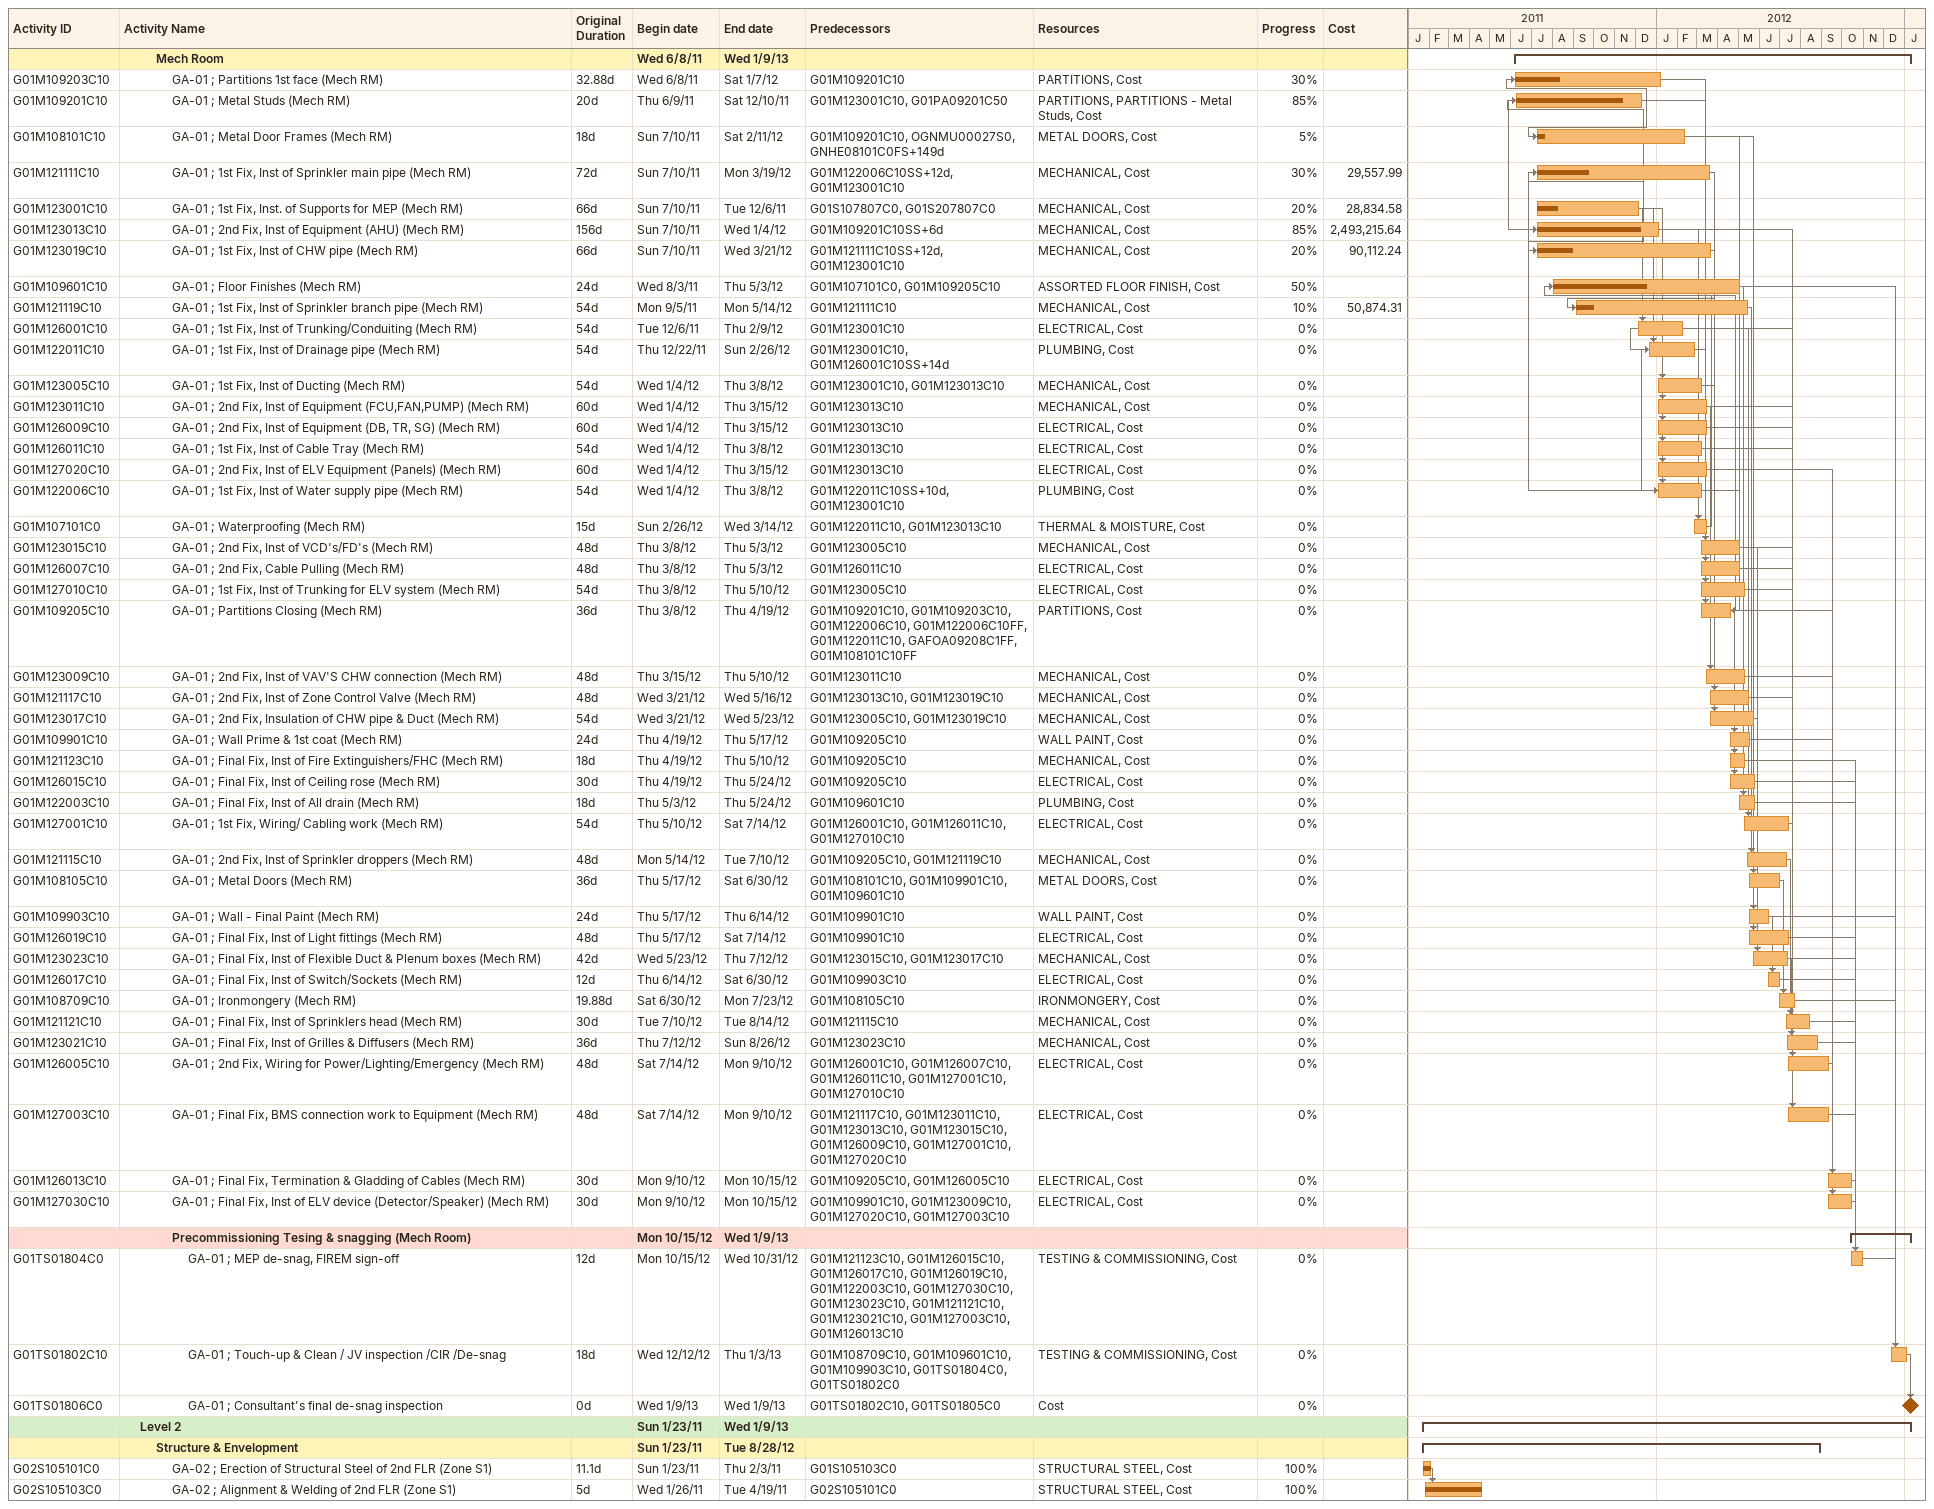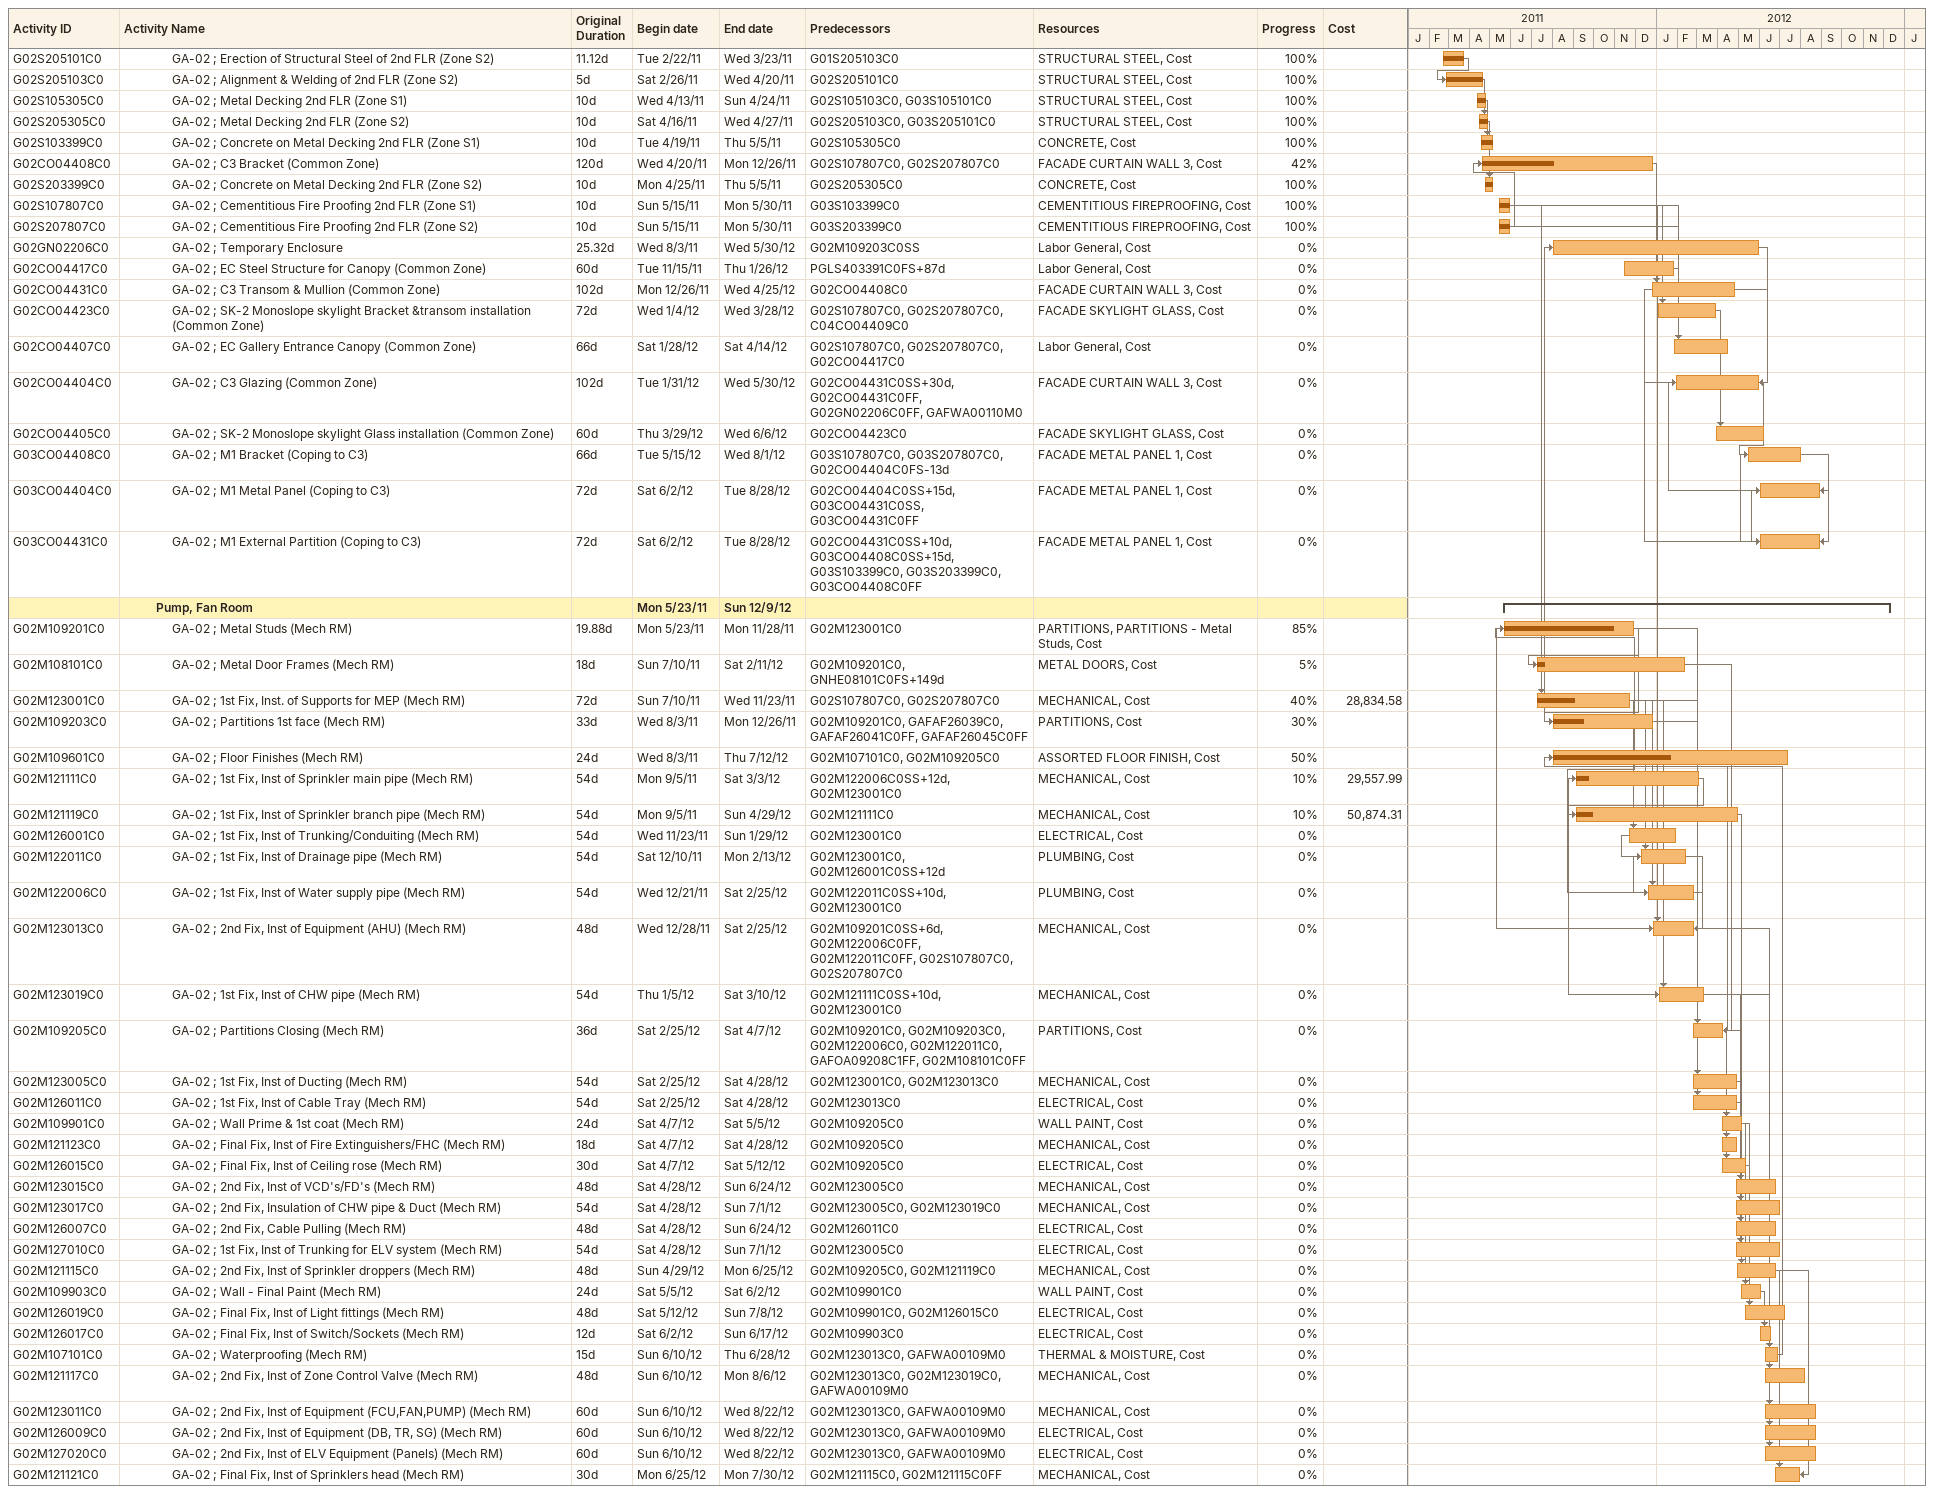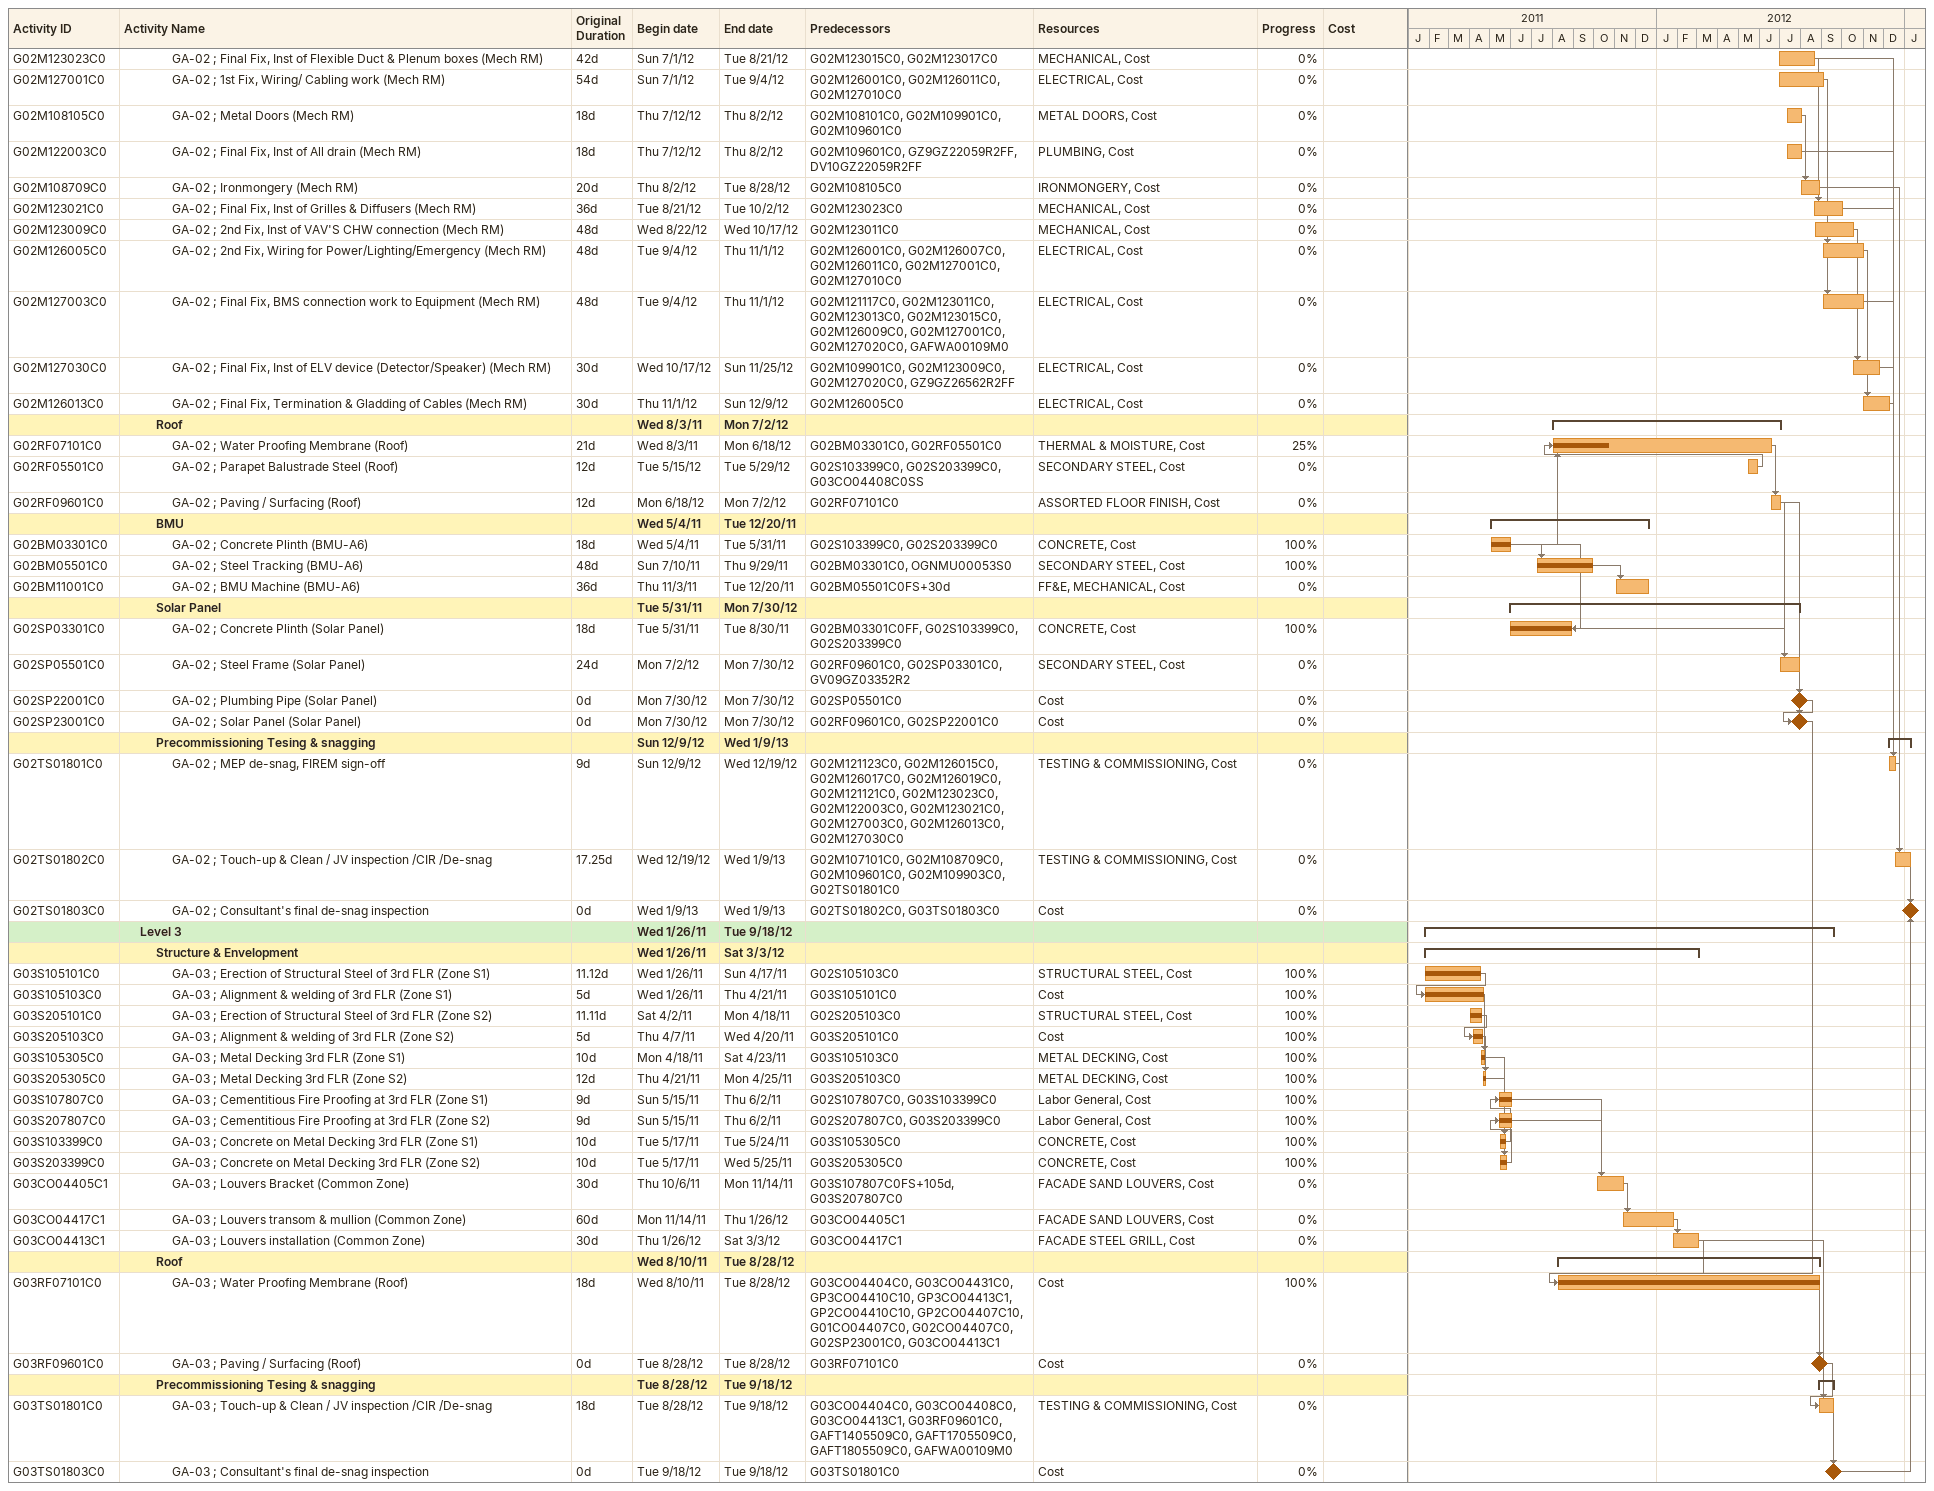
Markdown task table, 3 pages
| ID | Level | Task | Original duration | Start | Finish | Predecessors | Resources | % complete | Cost |
|---|---|---|---|---|---|---|---|---|---|
|  | 3 | **Mech Room** |  | 2011-06-08 | 2013-01-09 |  |  |  |  |
| G01M109203C10 | 4 | GA-01 ; Partitions 1st face (Mech RM) | 32.88d | 2011-06-08 | 2012-01-07 | G01M109201C10 | PARTITIONS, Cost | 30 |  |
| G01M109201C10 | 4 | GA-01 ; Metal Studs (Mech RM) | 20d | 2011-06-09 | 2011-12-10 | G01M123001C10, G01PA09201C50 | PARTITIONS, PARTITIONS - Metal Studs, Cost | 85 |  |
| G01M108101C10 | 4 | GA-01 ; Metal Door Frames (Mech RM) | 18d | 2011-07-10 | 2012-02-11 | G01M109201C10, OGNMU00027S0, GNHE08101C0FS+149d | METAL DOORS, Cost | 5 |  |
| G01M121111C10 | 4 | GA-01 ; 1st Fix, Inst of Sprinkler main pipe (Mech RM) | 72d | 2011-07-10 | 2012-03-19 | G01M122006C10SS+12d, G01M123001C10 | MECHANICAL, Cost | 30 | 29557.99 |
| G01M123001C10 | 4 | GA-01 ; 1st Fix, Inst. of Supports for MEP (Mech RM) | 66d | 2011-07-10 | 2011-12-06 | G01S107807C0, G01S207807C0 | MECHANICAL, Cost | 20 | 28834.58 |
| G01M123013C10 | 4 | GA-01 ; 2nd Fix, Inst of Equipment (AHU) (Mech RM) | 156d | 2011-07-10 | 2012-01-04 | G01M109201C10SS+6d | MECHANICAL, Cost | 85 | 2493215.64 |
| G01M123019C10 | 4 | GA-01 ; 1st Fix, Inst of CHW pipe (Mech RM) | 66d | 2011-07-10 | 2012-03-21 | G01M121111C10SS+12d, G01M123001C10 | MECHANICAL, Cost | 20 | 90112.24 |
| G01M109601C10 | 4 | GA-01 ; Floor Finishes (Mech RM) | 24d | 2011-08-03 | 2012-05-03 | G01M107101C0, G01M109205C10 | ASSORTED FLOOR FINISH, Cost | 50 |  |
| G01M121119C10 | 4 | GA-01 ; 1st Fix, Inst of Sprinkler branch pipe (Mech RM) | 54d | 2011-09-05 | 2012-05-14 | G01M121111C10 | MECHANICAL, Cost | 10 | 50874.31 |
| G01M126001C10 | 4 | GA-01 ; 1st Fix, Inst of Trunking/Conduiting (Mech RM) | 54d | 2011-12-06 | 2012-02-09 | G01M123001C10 | ELECTRICAL, Cost | 0 |  |
| G01M122011C10 | 4 | GA-01 ; 1st Fix, Inst of Drainage pipe (Mech RM) | 54d | 2011-12-22 | 2012-02-26 | G01M123001C10, G01M126001C10SS+14d | PLUMBING, Cost | 0 |  |
| G01M123005C10 | 4 | GA-01 ; 1st Fix, Inst of Ducting (Mech RM) | 54d | 2012-01-04 | 2012-03-08 | G01M123001C10, G01M123013C10 | MECHANICAL, Cost | 0 |  |
| G01M123011C10 | 4 | GA-01 ; 2nd Fix, Inst of Equipment (FCU,FAN,PUMP) (Mech RM) | 60d | 2012-01-04 | 2012-03-15 | G01M123013C10 | MECHANICAL, Cost | 0 |  |
| G01M126009C10 | 4 | GA-01 ; 2nd Fix, Inst of Equipment (DB, TR, SG) (Mech RM) | 60d | 2012-01-04 | 2012-03-15 | G01M123013C10 | ELECTRICAL, Cost | 0 |  |
| G01M126011C10 | 4 | GA-01 ; 1st Fix, Inst of Cable Tray (Mech RM) | 54d | 2012-01-04 | 2012-03-08 | G01M123013C10 | ELECTRICAL, Cost | 0 |  |
| G01M127020C10 | 4 | GA-01 ; 2nd Fix, Inst of ELV Equipment (Panels) (Mech RM) | 60d | 2012-01-04 | 2012-03-15 | G01M123013C10 | ELECTRICAL, Cost | 0 |  |
| G01M122006C10 | 4 | GA-01 ; 1st Fix, Inst of Water supply pipe (Mech RM) | 54d | 2012-01-04 | 2012-03-08 | G01M122011C10SS+10d, G01M123001C10 | PLUMBING, Cost | 0 |  |
| G01M107101C0 | 4 | GA-01 ; Waterproofing (Mech RM) | 15d | 2012-02-26 | 2012-03-14 | G01M122011C10, G01M123013C10 | THERMAL & MOISTURE, Cost | 0 |  |
| G01M123015C10 | 4 | GA-01 ; 2nd Fix, Inst of VCD's/FD's (Mech RM) | 48d | 2012-03-08 | 2012-05-03 | G01M123005C10 | MECHANICAL, Cost | 0 |  |
| G01M126007C10 | 4 | GA-01 ; 2nd Fix, Cable Pulling (Mech RM) | 48d | 2012-03-08 | 2012-05-03 | G01M126011C10 | ELECTRICAL, Cost | 0 |  |
| G01M127010C10 | 4 | GA-01 ; 1st Fix, Inst of Trunking for ELV system (Mech RM) | 54d | 2012-03-08 | 2012-05-10 | G01M123005C10 | ELECTRICAL, Cost | 0 |  |
| G01M109205C10 | 4 | GA-01 ; Partitions Closing (Mech RM) | 36d | 2012-03-08 | 2012-04-19 | G01M109201C10, G01M109203C10, G01M122006C10, G01M122006C10FF, G01M122011C10, GAFOA09208C1FF, G01M108101C10FF | PARTITIONS, Cost | 0 |  |
| G01M123009C10 | 4 | GA-01 ; 2nd Fix, Inst of VAV'S CHW connection (Mech RM) | 48d | 2012-03-15 | 2012-05-10 | G01M123011C10 | MECHANICAL, Cost | 0 |  |
| G01M121117C10 | 4 | GA-01 ; 2nd Fix, Inst of Zone Control Valve (Mech RM) | 48d | 2012-03-21 | 2012-05-16 | G01M123013C10, G01M123019C10 | MECHANICAL, Cost | 0 |  |
| G01M123017C10 | 4 | GA-01 ; 2nd Fix, Insulation of CHW pipe & Duct (Mech RM) | 54d | 2012-03-21 | 2012-05-23 | G01M123005C10, G01M123019C10 | MECHANICAL, Cost | 0 |  |
| G01M109901C10 | 4 | GA-01 ; Wall Prime & 1st coat (Mech RM) | 24d | 2012-04-19 | 2012-05-17 | G01M109205C10 | WALL PAINT, Cost | 0 |  |
| G01M121123C10 | 4 | GA-01 ; Final Fix, Inst of Fire Extinguishers/FHC (Mech RM) | 18d | 2012-04-19 | 2012-05-10 | G01M109205C10 | MECHANICAL, Cost | 0 |  |
| G01M126015C10 | 4 | GA-01 ; Final Fix, Inst of Ceiling rose (Mech RM) | 30d | 2012-04-19 | 2012-05-24 | G01M109205C10 | ELECTRICAL, Cost | 0 |  |
| G01M122003C10 | 4 | GA-01 ; Final Fix, Inst of All drain (Mech RM) | 18d | 2012-05-03 | 2012-05-24 | G01M109601C10 | PLUMBING, Cost | 0 |  |
| G01M127001C10 | 4 | GA-01 ; 1st Fix, Wiring/ Cabling work (Mech RM) | 54d | 2012-05-10 | 2012-07-14 | G01M126001C10, G01M126011C10, G01M127010C10 | ELECTRICAL, Cost | 0 |  |
| G01M121115C10 | 4 | GA-01 ; 2nd Fix, Inst of Sprinkler droppers (Mech RM) | 48d | 2012-05-14 | 2012-07-10 | G01M109205C10, G01M121119C10 | MECHANICAL, Cost | 0 |  |
| G01M108105C10 | 4 | GA-01 ; Metal Doors (Mech RM) | 36d | 2012-05-17 | 2012-06-30 | G01M108101C10, G01M109901C10, G01M109601C10 | METAL DOORS, Cost | 0 |  |
| G01M109903C10 | 4 | GA-01 ; Wall - Final Paint (Mech RM) | 24d | 2012-05-17 | 2012-06-14 | G01M109901C10 | WALL PAINT, Cost | 0 |  |
| G01M126019C10 | 4 | GA-01 ; Final Fix, Inst of Light fittings (Mech RM) | 48d | 2012-05-17 | 2012-07-14 | G01M109901C10 | ELECTRICAL, Cost | 0 |  |
| G01M123023C10 | 4 | GA-01 ; Final Fix, Inst of Flexible Duct & Plenum boxes (Mech RM) | 42d | 2012-05-23 | 2012-07-12 | G01M123015C10, G01M123017C10 | MECHANICAL, Cost | 0 |  |
| G01M126017C10 | 4 | GA-01 ; Final Fix, Inst of Switch/Sockets (Mech RM) | 12d | 2012-06-14 | 2012-06-30 | G01M109903C10 | ELECTRICAL, Cost | 0 |  |
| G01M108709C10 | 4 | GA-01 ; Ironmongery (Mech RM) | 19.88d | 2012-06-30 | 2012-07-23 | G01M108105C10 | IRONMONGERY, Cost | 0 |  |
| G01M121121C10 | 4 | GA-01 ; Final Fix, Inst of Sprinklers head (Mech RM) | 30d | 2012-07-10 | 2012-08-14 | G01M121115C10 | MECHANICAL, Cost | 0 |  |
| G01M123021C10 | 4 | GA-01 ; Final Fix, Inst of Grilles & Diffusers (Mech RM) | 36d | 2012-07-12 | 2012-08-26 | G01M123023C10 | MECHANICAL, Cost | 0 |  |
| G01M126005C10 | 4 | GA-01 ; 2nd Fix, Wiring for Power/Lighting/Emergency (Mech RM) | 48d | 2012-07-14 | 2012-09-10 | G01M126001C10, G01M126007C10, G01M126011C10, G01M127001C10, G01M127010C10 | ELECTRICAL, Cost | 0 |  |
| G01M127003C10 | 4 | GA-01 ; Final Fix, BMS connection work to Equipment (Mech RM) | 48d | 2012-07-14 | 2012-09-10 | G01M121117C10, G01M123011C10, G01M123013C10, G01M123015C10, G01M126009C10, G01M127001C10, G01M127020C10 | ELECTRICAL, Cost | 0 |  |
| G01M126013C10 | 4 | GA-01 ; Final Fix, Termination & Gladding of Cables (Mech RM) | 30d | 2012-09-10 | 2012-10-15 | G01M109205C10, G01M126005C10 | ELECTRICAL, Cost | 0 |  |
| G01M127030C10 | 4 | GA-01 ; Final Fix, Inst of ELV device (Detector/Speaker) (Mech RM) | 30d | 2012-09-10 | 2012-10-15 | G01M109901C10, G01M123009C10, G01M127020C10, G01M127003C10 | ELECTRICAL, Cost | 0 |  |
|  | 4 | **Precommissioning Tesing & snagging (Mech Room)** |  | 2012-10-15 | 2013-01-09 |  |  |  |  |
| G01TS01804C0 | 5 | GA-01 ; MEP de-snag, FIREM sign-off | 12d | 2012-10-15 | 2012-10-31 | G01M121123C10, G01M126015C10, G01M126017C10, G01M126019C10, G01M122003C10, G01M127030C10, G01M123023C10, G01M121121C10, G01M123021C10, G01M127003C10, G01M126013C10 | TESTING & COMMISSIONING, Cost | 0 |  |
| G01TS01802C10 | 5 | GA-01 ; Touch-up & Clean / JV inspection /CIR /De-snag | 18d | 2012-12-12 | 2013-01-03 | G01M108709C10, G01M109601C10, G01M109903C10, G01TS01804C0, G01TS01802C0 | TESTING & COMMISSIONING, Cost | 0 |  |
| G01TS01806C0 | 5 | GA-01 ; Consultant's final de-snag inspection | 0d | 2013-01-09 | 2013-01-09 | G01TS01802C10, G01TS01805C0 | Cost | 0 |  |
|  | 2 | **Level 2** |  | 2011-01-23 | 2013-01-09 |  |  |  |  |
|  | 3 | **Structure & Envelopment** |  | 2011-01-23 | 2012-08-28 |  |  |  |  |
| G02S105101C0 | 4 | GA-02 ; Erection of Structural Steel of 2nd FLR (Zone S1) | 11.1d | 2011-01-23 | 2011-02-03 | G01S105103C0 | STRUCTURAL STEEL, Cost | 100 |  |
| G02S105103C0 | 4 | GA-02 ; Alignment & Welding of 2nd FLR (Zone S1) | 5d | 2011-01-26 | 2011-04-19 | G02S105101C0 | STRUCTURAL STEEL, Cost | 100 |  |
| G02S205101C0 | 4 | GA-02 ; Erection of Structural Steel of 2nd FLR (Zone S2) | 11.12d | 2011-02-22 | 2011-03-23 | G01S205103C0 | STRUCTURAL STEEL, Cost | 100 |  |
| G02S205103C0 | 4 | GA-02 ; Alignment & Welding of 2nd FLR (Zone S2) | 5d | 2011-02-26 | 2011-04-20 | G02S205101C0 | STRUCTURAL STEEL, Cost | 100 |  |
| G02S105305C0 | 4 | GA-02 ; Metal Decking 2nd FLR (Zone S1) | 10d | 2011-04-13 | 2011-04-24 | G02S105103C0, G03S105101C0 | STRUCTURAL STEEL, Cost | 100 |  |
| G02S205305C0 | 4 | GA-02 ; Metal Decking 2nd FLR (Zone S2) | 10d | 2011-04-16 | 2011-04-27 | G02S205103C0, G03S205101C0 | STRUCTURAL STEEL, Cost | 100 |  |
| G02S103399C0 | 4 | GA-02 ; Concrete on Metal Decking 2nd FLR (Zone S1) | 10d | 2011-04-19 | 2011-05-05 | G02S105305C0 | CONCRETE, Cost | 100 |  |
| G02CO04408C0 | 4 | GA-02 ; C3 Bracket (Common Zone) | 120d | 2011-04-20 | 2011-12-26 | G02S107807C0, G02S207807C0 | FACADE CURTAIN WALL 3, Cost | 42 |  |
| G02S203399C0 | 4 | GA-02 ; Concrete on Metal Decking 2nd FLR (Zone S2) | 10d | 2011-04-25 | 2011-05-05 | G02S205305C0 | CONCRETE, Cost | 100 |  |
| G02S107807C0 | 4 | GA-02 ; Cementitious Fire Proofing 2nd FLR (Zone S1) | 10d | 2011-05-15 | 2011-05-30 | G03S103399C0 | CEMENTITIOUS FIREPROOFING, Cost | 100 |  |
| G02S207807C0 | 4 | GA-02 ; Cementitious Fire Proofing 2nd FLR (Zone S2) | 10d | 2011-05-15 | 2011-05-30 | G03S203399C0 | CEMENTITIOUS FIREPROOFING, Cost | 100 |  |
| G02GN02206C0 | 4 | GA-02 ; Temporary Enclosure | 25.32d | 2011-08-03 | 2012-05-30 | G02M109203C0SS | Labor General, Cost | 0 |  |
| G02CO04417C0 | 4 | GA-02 ; EC Steel Structure for Canopy (Common Zone) | 60d | 2011-11-15 | 2012-01-26 | PGLS403391C0FS+87d | Labor General, Cost | 0 |  |
| G02CO04431C0 | 4 | GA-02 ; C3 Transom & Mullion (Common Zone) | 102d | 2011-12-26 | 2012-04-25 | G02CO04408C0 | FACADE CURTAIN WALL 3, Cost | 0 |  |
| G02CO04423C0 | 4 | GA-02 ; SK-2 Monoslope skylight Bracket &transom installation (Common Zone) | 72d | 2012-01-04 | 2012-03-28 | G02S107807C0, G02S207807C0, C04CO04409C0 | FACADE SKYLIGHT GLASS, Cost | 0 |  |
| G02CO04407C0 | 4 | GA-02 ; EC Gallery Entrance Canopy (Common Zone) | 66d | 2012-01-28 | 2012-04-14 | G02S107807C0, G02S207807C0, G02CO04417C0 | Labor General, Cost | 0 |  |
| G02CO04404C0 | 4 | GA-02 ; C3 Glazing (Common Zone) | 102d | 2012-01-31 | 2012-05-30 | G02CO04431C0SS+30d, G02CO04431C0FF, G02GN02206C0FF, GAFWA00110M0 | FACADE CURTAIN WALL 3, Cost | 0 |  |
| G02CO04405C0 | 4 | GA-02 ; SK-2 Monoslope skylight Glass installation (Common Zone) | 60d | 2012-03-29 | 2012-06-06 | G02CO04423C0 | FACADE SKYLIGHT GLASS, Cost | 0 |  |
| G03CO04408C0 | 4 | GA-02 ; M1 Bracket (Coping to C3) | 66d | 2012-05-15 | 2012-08-01 | G03S107807C0, G03S207807C0, G02CO04404C0FS-13d | FACADE METAL PANEL 1, Cost | 0 |  |
| G03CO04404C0 | 4 | GA-02 ; M1 Metal Panel (Coping to C3) | 72d | 2012-06-02 | 2012-08-28 | G02CO04404C0SS+15d, G03CO04431C0SS, G03CO04431C0FF | FACADE METAL PANEL 1, Cost | 0 |  |
| G03CO04431C0 | 4 | GA-02 ; M1 External Partition (Coping to C3) | 72d | 2012-06-02 | 2012-08-28 | G02CO04431C0SS+10d, G03CO04408C0SS+15d, G03S103399C0, G03S203399C0, G03CO04408C0FF | FACADE METAL PANEL 1, Cost | 0 |  |
|  | 3 | **Pump, Fan Room** |  | 2011-05-23 | 2012-12-09 |  |  |  |  |
| G02M109201C0 | 4 | GA-02 ; Metal Studs (Mech RM) | 19.88d | 2011-05-23 | 2011-11-28 | G02M123001C0 | PARTITIONS, PARTITIONS - Metal Studs, Cost | 85 |  |
| G02M108101C0 | 4 | GA-02 ; Metal Door Frames (Mech RM) | 18d | 2011-07-10 | 2012-02-11 | G02M109201C0, GNHE08101C0FS+149d | METAL DOORS, Cost | 5 |  |
| G02M123001C0 | 4 | GA-02 ; 1st Fix, Inst. of Supports for MEP (Mech RM) | 72d | 2011-07-10 | 2011-11-23 | G02S107807C0, G02S207807C0 | MECHANICAL, Cost | 40 | 28834.58 |
| G02M109203C0 | 4 | GA-02 ; Partitions 1st face (Mech RM) | 33d | 2011-08-03 | 2011-12-26 | G02M109201C0, GAFAF26039C0, GAFAF26041C0FF, GAFAF26045C0FF | PARTITIONS, Cost | 30 |  |
| G02M109601C0 | 4 | GA-02 ; Floor Finishes (Mech RM) | 24d | 2011-08-03 | 2012-07-12 | G02M107101C0, G02M109205C0 | ASSORTED FLOOR FINISH, Cost | 50 |  |
| G02M121111C0 | 4 | GA-02 ; 1st Fix, Inst of Sprinkler main pipe (Mech RM) | 54d | 2011-09-05 | 2012-03-03 | G02M122006C0SS+12d, G02M123001C0 | MECHANICAL, Cost | 10 | 29557.99 |
| G02M121119C0 | 4 | GA-02 ; 1st Fix, Inst of Sprinkler branch pipe (Mech RM) | 54d | 2011-09-05 | 2012-04-29 | G02M121111C0 | MECHANICAL, Cost | 10 | 50874.31 |
| G02M126001C0 | 4 | GA-02 ; 1st Fix, Inst of Trunking/Conduiting (Mech RM) | 54d | 2011-11-23 | 2012-01-29 | G02M123001C0 | ELECTRICAL, Cost | 0 |  |
| G02M122011C0 | 4 | GA-02 ; 1st Fix, Inst of Drainage pipe (Mech RM) | 54d | 2011-12-10 | 2012-02-13 | G02M123001C0, G02M126001C0SS+12d | PLUMBING, Cost | 0 |  |
| G02M122006C0 | 4 | GA-02 ; 1st Fix, Inst of Water supply pipe (Mech RM) | 54d | 2011-12-21 | 2012-02-25 | G02M122011C0SS+10d, G02M123001C0 | PLUMBING, Cost | 0 |  |
| G02M123013C0 | 4 | GA-02 ; 2nd Fix, Inst of Equipment (AHU) (Mech RM) | 48d | 2011-12-28 | 2012-02-25 | G02M109201C0SS+6d, G02M122006C0FF, G02M122011C0FF, G02S107807C0, G02S207807C0 | MECHANICAL, Cost | 0 |  |
| G02M123019C0 | 4 | GA-02 ; 1st Fix, Inst of CHW pipe (Mech RM) | 54d | 2012-01-05 | 2012-03-10 | G02M121111C0SS+10d, G02M123001C0 | MECHANICAL, Cost | 0 |  |
| G02M109205C0 | 4 | GA-02 ; Partitions Closing (Mech RM) | 36d | 2012-02-25 | 2012-04-07 | G02M109201C0, G02M109203C0, G02M122006C0, G02M122011C0, GAFOA09208C1FF, G02M108101C0FF | PARTITIONS, Cost | 0 |  |
| G02M123005C0 | 4 | GA-02 ; 1st Fix, Inst of Ducting (Mech RM) | 54d | 2012-02-25 | 2012-04-28 | G02M123001C0, G02M123013C0 | MECHANICAL, Cost | 0 |  |
| G02M126011C0 | 4 | GA-02 ; 1st Fix, Inst of Cable Tray (Mech RM) | 54d | 2012-02-25 | 2012-04-28 | G02M123013C0 | ELECTRICAL, Cost | 0 |  |
| G02M109901C0 | 4 | GA-02 ; Wall Prime & 1st coat (Mech RM) | 24d | 2012-04-07 | 2012-05-05 | G02M109205C0 | WALL PAINT, Cost | 0 |  |
| G02M121123C0 | 4 | GA-02 ; Final Fix, Inst of Fire Extinguishers/FHC (Mech RM) | 18d | 2012-04-07 | 2012-04-28 | G02M109205C0 | MECHANICAL, Cost | 0 |  |
| G02M126015C0 | 4 | GA-02 ; Final Fix, Inst of Ceiling rose (Mech RM) | 30d | 2012-04-07 | 2012-05-12 | G02M109205C0 | ELECTRICAL, Cost | 0 |  |
| G02M123015C0 | 4 | GA-02 ; 2nd Fix, Inst of VCD's/FD's (Mech RM) | 48d | 2012-04-28 | 2012-06-24 | G02M123005C0 | MECHANICAL, Cost | 0 |  |
| G02M123017C0 | 4 | GA-02 ; 2nd Fix, Insulation of CHW pipe & Duct (Mech RM) | 54d | 2012-04-28 | 2012-07-01 | G02M123005C0, G02M123019C0 | MECHANICAL, Cost | 0 |  |
| G02M126007C0 | 4 | GA-02 ; 2nd Fix, Cable Pulling (Mech RM) | 48d | 2012-04-28 | 2012-06-24 | G02M126011C0 | ELECTRICAL, Cost | 0 |  |
| G02M127010C0 | 4 | GA-02 ; 1st Fix, Inst of Trunking for ELV system (Mech RM) | 54d | 2012-04-28 | 2012-07-01 | G02M123005C0 | ELECTRICAL, Cost | 0 |  |
| G02M121115C0 | 4 | GA-02 ; 2nd Fix, Inst of Sprinkler droppers (Mech RM) | 48d | 2012-04-29 | 2012-06-25 | G02M109205C0, G02M121119C0 | MECHANICAL, Cost | 0 |  |
| G02M109903C0 | 4 | GA-02 ; Wall - Final Paint (Mech RM) | 24d | 2012-05-05 | 2012-06-02 | G02M109901C0 | WALL PAINT, Cost | 0 |  |
| G02M126019C0 | 4 | GA-02 ; Final Fix, Inst of Light fittings (Mech RM) | 48d | 2012-05-12 | 2012-07-08 | G02M109901C0, G02M126015C0 | ELECTRICAL, Cost | 0 |  |
| G02M126017C0 | 4 | GA-02 ; Final Fix, Inst of Switch/Sockets (Mech RM) | 12d | 2012-06-02 | 2012-06-17 | G02M109903C0 | ELECTRICAL, Cost | 0 |  |
| G02M107101C0 | 4 | GA-02 ; Waterproofing (Mech RM) | 15d | 2012-06-10 | 2012-06-28 | G02M123013C0, GAFWA00109M0 | THERMAL & MOISTURE, Cost | 0 |  |
| G02M121117C0 | 4 | GA-02 ; 2nd Fix, Inst of Zone Control Valve (Mech RM) | 48d | 2012-06-10 | 2012-08-06 | G02M123013C0, G02M123019C0, GAFWA00109M0 | MECHANICAL, Cost | 0 |  |
| G02M123011C0 | 4 | GA-02 ; 2nd Fix, Inst of Equipment (FCU,FAN,PUMP) (Mech RM) | 60d | 2012-06-10 | 2012-08-22 | G02M123013C0, GAFWA00109M0 | MECHANICAL, Cost | 0 |  |
| G02M126009C0 | 4 | GA-02 ; 2nd Fix, Inst of Equipment (DB, TR, SG) (Mech RM) | 60d | 2012-06-10 | 2012-08-22 | G02M123013C0, GAFWA00109M0 | ELECTRICAL, Cost | 0 |  |
| G02M127020C0 | 4 | GA-02 ; 2nd Fix, Inst of ELV Equipment (Panels) (Mech RM) | 60d | 2012-06-10 | 2012-08-22 | G02M123013C0, GAFWA00109M0 | ELECTRICAL, Cost | 0 |  |
| G02M121121C0 | 4 | GA-02 ; Final Fix, Inst of Sprinklers head (Mech RM) | 30d | 2012-06-25 | 2012-07-30 | G02M121115C0, G02M121115C0FF | MECHANICAL, Cost | 0 |  |
| G02M123023C0 | 4 | GA-02 ; Final Fix, Inst of Flexible Duct & Plenum boxes (Mech RM) | 42d | 2012-07-01 | 2012-08-21 | G02M123015C0, G02M123017C0 | MECHANICAL, Cost | 0 |  |
| G02M127001C0 | 4 | GA-02 ; 1st Fix, Wiring/ Cabling work (Mech RM) | 54d | 2012-07-01 | 2012-09-04 | G02M126001C0, G02M126011C0, G02M127010C0 | ELECTRICAL, Cost | 0 |  |
| G02M108105C0 | 4 | GA-02 ; Metal Doors (Mech RM) | 18d | 2012-07-12 | 2012-08-02 | G02M108101C0, G02M109901C0, G02M109601C0 | METAL DOORS, Cost | 0 |  |
| G02M122003C0 | 4 | GA-02 ; Final Fix, Inst of All drain (Mech RM) | 18d | 2012-07-12 | 2012-08-02 | G02M109601C0, GZ9GZ22059R2FF, DV10GZ22059R2FF | PLUMBING, Cost | 0 |  |
| G02M108709C0 | 4 | GA-02 ; Ironmongery (Mech RM) | 20d | 2012-08-02 | 2012-08-28 | G02M108105C0 | IRONMONGERY, Cost | 0 |  |
| G02M123021C0 | 4 | GA-02 ; Final Fix, Inst of Grilles & Diffusers (Mech RM) | 36d | 2012-08-21 | 2012-10-02 | G02M123023C0 | MECHANICAL, Cost | 0 |  |
| G02M123009C0 | 4 | GA-02 ; 2nd Fix, Inst of VAV'S CHW connection (Mech RM) | 48d | 2012-08-22 | 2012-10-17 | G02M123011C0 | MECHANICAL, Cost | 0 |  |
| G02M126005C0 | 4 | GA-02 ; 2nd Fix, Wiring for Power/Lighting/Emergency (Mech RM) | 48d | 2012-09-04 | 2012-11-01 | G02M126001C0, G02M126007C0, G02M126011C0, G02M127001C0, G02M127010C0 | ELECTRICAL, Cost | 0 |  |
| G02M127003C0 | 4 | GA-02 ; Final Fix, BMS connection work to Equipment (Mech RM) | 48d | 2012-09-04 | 2012-11-01 | G02M121117C0, G02M123011C0, G02M123013C0, G02M123015C0, G02M126009C0, G02M127001C0, G02M127020C0, GAFWA00109M0 | ELECTRICAL, Cost | 0 |  |
| G02M127030C0 | 4 | GA-02 ; Final Fix, Inst of ELV device (Detector/Speaker) (Mech RM) | 30d | 2012-10-17 | 2012-11-25 | G02M109901C0, G02M123009C0, G02M127020C0, GZ9GZ26562R2FF | ELECTRICAL, Cost | 0 |  |
| G02M126013C0 | 4 | GA-02 ; Final Fix, Termination & Gladding of Cables (Mech RM) | 30d | 2012-11-01 | 2012-12-09 | G02M126005C0 | ELECTRICAL, Cost | 0 |  |
|  | 3 | **Roof** |  | 2011-08-03 | 2012-07-02 |  |  |  |  |
| G02RF07101C0 | 4 | GA-02 ; Water Proofing Membrane (Roof) | 21d | 2011-08-03 | 2012-06-18 | G02BM03301C0, G02RF05501C0 | THERMAL & MOISTURE, Cost | 25 |  |
| G02RF05501C0 | 4 | GA-02 ; Parapet Balustrade Steel (Roof) | 12d | 2012-05-15 | 2012-05-29 | G02S103399C0, G02S203399C0, G03CO04408C0SS | SECONDARY STEEL, Cost | 0 |  |
| G02RF09601C0 | 4 | GA-02 ; Paving / Surfacing (Roof) | 12d | 2012-06-18 | 2012-07-02 | G02RF07101C0 | ASSORTED FLOOR FINISH, Cost | 0 |  |
|  | 3 | **BMU** |  | 2011-05-04 | 2011-12-20 |  |  |  |  |
| G02BM03301C0 | 4 | GA-02 ; Concrete Plinth (BMU-A6) | 18d | 2011-05-04 | 2011-05-31 | G02S103399C0, G02S203399C0 | CONCRETE, Cost | 100 |  |
| G02BM05501C0 | 4 | GA-02 ; Steel Tracking (BMU-A6) | 48d | 2011-07-10 | 2011-09-29 | G02BM03301C0, OGNMU00053S0 | SECONDARY STEEL, Cost | 100 |  |
| G02BM11001C0 | 4 | GA-02 ; BMU Machine (BMU-A6) | 36d | 2011-11-03 | 2011-12-20 | G02BM05501C0FS+30d | FF&E, MECHANICAL, Cost | 0 |  |
|  | 3 | **Solar Panel** |  | 2011-05-31 | 2012-07-30 |  |  |  |  |
| G02SP03301C0 | 4 | GA-02 ; Concrete Plinth (Solar Panel) | 18d | 2011-05-31 | 2011-08-30 | G02BM03301C0FF, G02S103399C0, G02S203399C0 | CONCRETE, Cost | 100 |  |
| G02SP05501C0 | 4 | GA-02 ; Steel Frame (Solar Panel) | 24d | 2012-07-02 | 2012-07-30 | G02RF09601C0, G02SP03301C0, GV09GZ03352R2 | SECONDARY STEEL, Cost | 0 |  |
| G02SP22001C0 | 4 | GA-02 ; Plumbing Pipe (Solar Panel) | 0d | 2012-07-30 | 2012-07-30 | G02SP05501C0 | Cost | 0 |  |
| G02SP23001C0 | 4 | GA-02 ; Solar Panel (Solar Panel) | 0d | 2012-07-30 | 2012-07-30 | G02RF09601C0, G02SP22001C0 | Cost | 0 |  |
|  | 3 | **Precommissioning Tesing & snagging** |  | 2012-12-09 | 2013-01-09 |  |  |  |  |
| G02TS01801C0 | 4 | GA-02 ; MEP de-snag, FIREM sign-off | 9d | 2012-12-09 | 2012-12-19 | G02M121123C0, G02M126015C0, G02M126017C0, G02M126019C0, G02M121121C0, G02M123023C0, G02M122003C0, G02M123021C0, G02M127003C0, G02M126013C0, G02M127030C0 | TESTING & COMMISSIONING, Cost | 0 |  |
| G02TS01802C0 | 4 | GA-02 ; Touch-up & Clean / JV inspection /CIR /De-snag | 17.25d | 2012-12-19 | 2013-01-09 | G02M107101C0, G02M108709C0, G02M109601C0, G02M109903C0, G02TS01801C0 | TESTING & COMMISSIONING, Cost | 0 |  |
| G02TS01803C0 | 4 | GA-02 ; Consultant's final de-snag inspection | 0d | 2013-01-09 | 2013-01-09 | G02TS01802C0, G03TS01803C0 | Cost | 0 |  |
|  | 2 | **Level 3** |  | 2011-01-26 | 2012-09-18 |  |  |  |  |
|  | 3 | **Structure & Envelopment** |  | 2011-01-26 | 2012-03-03 |  |  |  |  |
| G03S105101C0 | 4 | GA-03 ; Erection of Structural Steel of 3rd FLR (Zone S1) | 11.12d | 2011-01-26 | 2011-04-17 | G02S105103C0 | STRUCTURAL STEEL, Cost | 100 |  |
| G03S105103C0 | 4 | GA-03 ; Alignment & welding of 3rd FLR (Zone S1) | 5d | 2011-01-26 | 2011-04-21 | G03S105101C0 | Cost | 100 |  |
| G03S205101C0 | 4 | GA-03 ; Erection of Structural Steel of 3rd FLR (Zone S2) | 11.11d | 2011-04-02 | 2011-04-18 | G02S205103C0 | STRUCTURAL STEEL, Cost | 100 |  |
| G03S205103C0 | 4 | GA-03 ; Alignment & welding of 3rd FLR (Zone S2) | 5d | 2011-04-07 | 2011-04-20 | G03S205101C0 | Cost | 100 |  |
| G03S105305C0 | 4 | GA-03 ; Metal Decking 3rd FLR (Zone S1) | 10d | 2011-04-18 | 2011-04-23 | G03S105103C0 | METAL DECKING, Cost | 100 |  |
| G03S205305C0 | 4 | GA-03 ; Metal Decking 3rd FLR (Zone S2) | 12d | 2011-04-21 | 2011-04-25 | G03S205103C0 | METAL DECKING, Cost | 100 |  |
| G03S107807C0 | 4 | GA-03 ; Cementitious Fire Proofing at 3rd FLR (Zone S1) | 9d | 2011-05-15 | 2011-06-02 | G02S107807C0, G03S103399C0 | Labor General, Cost | 100 |  |
| G03S207807C0 | 4 | GA-03 ; Cementitious Fire Proofing at 3rd FLR (Zone S2) | 9d | 2011-05-15 | 2011-06-02 | G02S207807C0, G03S203399C0 | Labor General, Cost | 100 |  |
| G03S103399C0 | 4 | GA-03 ; Concrete on Metal Decking 3rd FLR (Zone S1) | 10d | 2011-05-17 | 2011-05-24 | G03S105305C0 | CONCRETE, Cost | 100 |  |
| G03S203399C0 | 4 | GA-03 ; Concrete on Metal Decking 3rd FLR (Zone S2) | 10d | 2011-05-17 | 2011-05-25 | G03S205305C0 | CONCRETE, Cost | 100 |  |
| G03CO04405C1 | 4 | GA-03 ; Louvers Bracket (Common Zone) | 30d | 2011-10-06 | 2011-11-14 | G03S107807C0FS+105d, G03S207807C0 | FACADE SAND LOUVERS, Cost | 0 |  |
| G03CO04417C1 | 4 | GA-03 ; Louvers transom & mullion (Common Zone) | 60d | 2011-11-14 | 2012-01-26 | G03CO04405C1 | FACADE SAND LOUVERS, Cost | 0 |  |
| G03CO04413C1 | 4 | GA-03 ; Louvers installation (Common Zone) | 30d | 2012-01-26 | 2012-03-03 | G03CO04417C1 | FACADE STEEL GRILL, Cost | 0 |  |
|  | 3 | **Roof** |  | 2011-08-10 | 2012-08-28 |  |  |  |  |
| G03RF07101C0 | 4 | GA-03 ; Water Proofing Membrane (Roof) | 18d | 2011-08-10 | 2012-08-28 | G03CO04404C0, G03CO04431C0, GP3CO04410C10, GP3CO04413C1, GP2CO04410C10, GP2CO04407C10, G01CO04407C0, G02CO04407C0, G02SP23001C0, G03CO04413C1 | Cost | 100 |  |
| G03RF09601C0 | 4 | GA-03 ; Paving / Surfacing (Roof) | 0d | 2012-08-28 | 2012-08-28 | G03RF07101C0 | Cost | 0 |  |
|  | 3 | **Precommissioning Tesing & snagging** |  | 2012-08-28 | 2012-09-18 |  |  |  |  |
| G03TS01801C0 | 4 | GA-03 ; Touch-up & Clean / JV inspection /CIR /De-snag | 18d | 2012-08-28 | 2012-09-18 | G03CO04404C0, G03CO04408C0, G03CO04413C1, G03RF09601C0, GAFT1405509C0, GAFT1705509C0, GAFT1805509C0, GAFWA00109M0 | TESTING & COMMISSIONING, Cost | 0 |  |
| G03TS01803C0 | 4 | GA-03 ; Consultant's final de-snag inspection | 0d | 2012-09-18 | 2012-09-18 | G03TS01801C0 | Cost | 0 |  |
